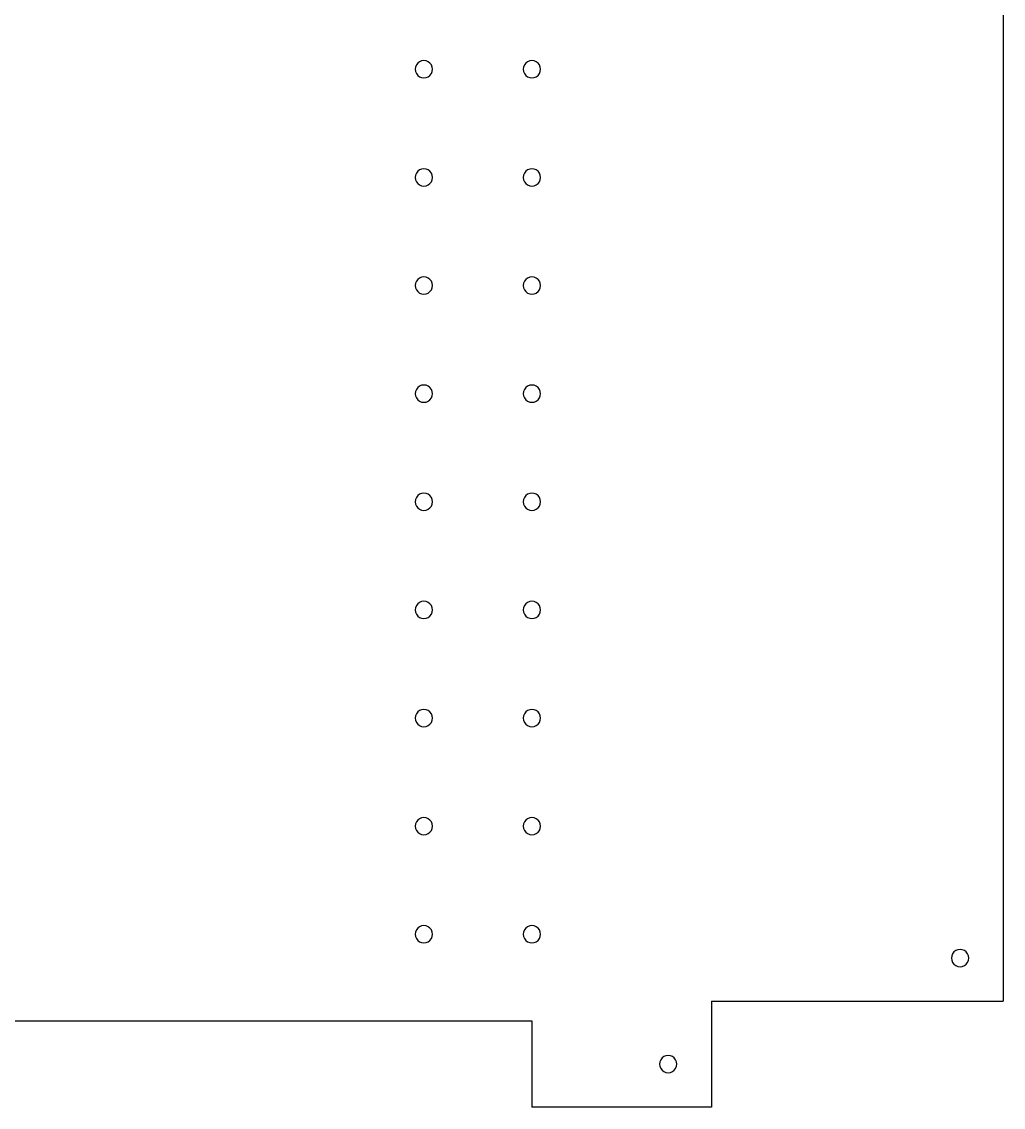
# Model space of a CAD drawing. Header units: metres. Extents: x -605 to -151, y 2349 to 2851.
# Drawn here: x -378.2 to -151.2, y 2348.5 to 2599.5 of the extents above; entities that cross this region are included whole.
import ezdxf

# ---------------------------------------------------------------- set-up
doc = ezdxf.new("R2010")
doc.units = ezdxf.units.M

msp = doc.modelspace()

# ---------------------------------------------------------------- linework, layer by layer
at = {"layer": 'GROUP0'}
for p, q in [((-151.19, 2795, 0), (-151.19, 2373, 0)), ((-285.71, 2590.43, 0), (-286.19, 2590.23, 0)), ((-285.19, 2590.5, 0), (-285.71, 2590.43, 0)), ((-284.67, 2590.43, 0), (-285.19, 2590.5, 0)), ((-284.19, 2590.23, 0), (-284.67, 2590.43, 0)), ((-260.71, 2590.43, 0), (-261.19, 2590.23, 0)), ((-260.19, 2590.5, 0), (-260.71, 2590.43, 0)), ((-259.67, 2590.43, 0), (-260.19, 2590.5, 0)), ((-259.19, 2590.23, 0), (-259.67, 2590.43, 0)), ((-287.12, 2589.02, 0), (-287.19, 2588.5, 0)), ((-287.19, 2588.5, 0), (-287.12, 2587.98, 0)), ((-286.92, 2589.5, 0), (-287.12, 2589.02, 0)), ((-287.12, 2587.98, 0), (-286.92, 2587.5, 0)), ((-286.61, 2589.92, 0), (-286.92, 2589.5, 0)), ((-286.19, 2590.23, 0), (-286.61, 2589.92, 0)), ((-283.78, 2589.92, 0), (-284.19, 2590.23, 0)), ((-283.46, 2589.5, 0), (-283.78, 2589.92, 0)), ((-283.26, 2589.02, 0), (-283.46, 2589.5, 0)), ((-283.46, 2587.5, 0), (-283.26, 2587.98, 0)), ((-283.19, 2588.5, 0), (-283.26, 2589.02, 0)), ((-283.26, 2587.98, 0), (-283.19, 2588.5, 0)), ((-262.12, 2589.02, 0), (-262.19, 2588.5, 0)), ((-262.19, 2588.5, 0), (-262.12, 2587.98, 0)), ((-261.92, 2589.5, 0), (-262.12, 2589.02, 0)), ((-262.12, 2587.98, 0), (-261.92, 2587.5, 0)), ((-261.61, 2589.92, 0), (-261.92, 2589.5, 0)), ((-261.19, 2590.23, 0), (-261.61, 2589.92, 0)), ((-258.78, 2589.92, 0), (-259.19, 2590.23, 0)), ((-258.46, 2589.5, 0), (-258.78, 2589.92, 0)), ((-258.26, 2589.02, 0), (-258.46, 2589.5, 0)), ((-258.46, 2587.5, 0), (-258.26, 2587.98, 0)), ((-258.19, 2588.5, 0), (-258.26, 2589.02, 0)), ((-258.26, 2587.98, 0), (-258.19, 2588.5, 0)), ((-286.92, 2587.5, 0), (-286.61, 2587.09, 0)), ((-286.61, 2587.09, 0), (-286.19, 2586.77, 0)), ((-286.19, 2586.77, 0), (-285.71, 2586.57, 0)), ((-285.71, 2586.57, 0), (-285.19, 2586.5, 0)), ((-285.19, 2586.5, 0), (-284.67, 2586.57, 0)), ((-284.67, 2586.57, 0), (-284.19, 2586.77, 0)), ((-284.19, 2586.77, 0), (-283.78, 2587.09, 0)), ((-283.78, 2587.09, 0), (-283.46, 2587.5, 0)), ((-261.92, 2587.5, 0), (-261.61, 2587.09, 0)), ((-261.61, 2587.09, 0), (-261.19, 2586.77, 0)), ((-261.19, 2586.77, 0), (-260.71, 2586.57, 0)), ((-260.71, 2586.57, 0), (-260.19, 2586.5, 0)), ((-260.19, 2586.5, 0), (-259.67, 2586.57, 0)), ((-259.67, 2586.57, 0), (-259.19, 2586.77, 0)), ((-259.19, 2586.77, 0), (-258.78, 2587.09, 0)), ((-258.78, 2587.09, 0), (-258.46, 2587.5, 0)), ((-286.19, 2565.23, 0), (-286.61, 2564.92, 0)), ((-285.71, 2565.43, 0), (-286.19, 2565.23, 0)), ((-285.19, 2565.5, 0), (-285.71, 2565.43, 0)), ((-284.67, 2565.43, 0), (-285.19, 2565.5, 0)), ((-284.19, 2565.23, 0), (-284.67, 2565.43, 0)), ((-283.78, 2564.92, 0), (-284.19, 2565.23, 0)), ((-261.19, 2565.23, 0), (-261.61, 2564.92, 0)), ((-260.71, 2565.43, 0), (-261.19, 2565.23, 0)), ((-260.19, 2565.5, 0), (-260.71, 2565.43, 0)), ((-259.67, 2565.43, 0), (-260.19, 2565.5, 0)), ((-259.19, 2565.23, 0), (-259.67, 2565.43, 0)), ((-258.78, 2564.92, 0), (-259.19, 2565.23, 0)), ((-287.12, 2564.02, 0), (-287.19, 2563.5, 0)), ((-287.19, 2563.5, 0), (-287.12, 2562.98, 0)), ((-286.92, 2564.5, 0), (-287.12, 2564.02, 0)), ((-287.12, 2562.98, 0), (-286.92, 2562.5, 0)), ((-286.61, 2564.92, 0), (-286.92, 2564.5, 0)), ((-283.46, 2564.5, 0), (-283.78, 2564.92, 0)), ((-283.26, 2564.02, 0), (-283.46, 2564.5, 0)), ((-283.46, 2562.5, 0), (-283.26, 2562.98, 0)), ((-283.19, 2563.5, 0), (-283.26, 2564.02, 0)), ((-283.26, 2562.98, 0), (-283.19, 2563.5, 0)), ((-262.12, 2564.02, 0), (-262.19, 2563.5, 0)), ((-262.19, 2563.5, 0), (-262.12, 2562.98, 0)), ((-261.92, 2564.5, 0), (-262.12, 2564.02, 0)), ((-262.12, 2562.98, 0), (-261.92, 2562.5, 0)), ((-261.61, 2564.92, 0), (-261.92, 2564.5, 0)), ((-258.46, 2564.5, 0), (-258.78, 2564.92, 0)), ((-258.26, 2564.02, 0), (-258.46, 2564.5, 0)), ((-258.46, 2562.5, 0), (-258.26, 2562.98, 0)), ((-258.19, 2563.5, 0), (-258.26, 2564.02, 0)), ((-258.26, 2562.98, 0), (-258.19, 2563.5, 0)), ((-286.92, 2562.5, 0), (-286.61, 2562.09, 0)), ((-286.61, 2562.09, 0), (-286.19, 2561.77, 0)), ((-286.19, 2561.77, 0), (-285.71, 2561.57, 0)), ((-285.71, 2561.57, 0), (-285.19, 2561.5, 0)), ((-285.19, 2561.5, 0), (-284.67, 2561.57, 0)), ((-284.67, 2561.57, 0), (-284.19, 2561.77, 0)), ((-284.19, 2561.77, 0), (-283.78, 2562.09, 0)), ((-283.78, 2562.09, 0), (-283.46, 2562.5, 0)), ((-261.92, 2562.5, 0), (-261.61, 2562.09, 0)), ((-261.61, 2562.09, 0), (-261.19, 2561.77, 0)), ((-261.19, 2561.77, 0), (-260.71, 2561.57, 0)), ((-260.71, 2561.57, 0), (-260.19, 2561.5, 0)), ((-260.19, 2561.5, 0), (-259.67, 2561.57, 0)), ((-259.67, 2561.57, 0), (-259.19, 2561.77, 0)), ((-259.19, 2561.77, 0), (-258.78, 2562.09, 0)), ((-258.78, 2562.09, 0), (-258.46, 2562.5, 0)), ((-286.19, 2540.23, 0), (-286.61, 2539.92, 0)), ((-285.71, 2540.43, 0), (-286.19, 2540.23, 0)), ((-285.19, 2540.5, 0), (-285.71, 2540.43, 0)), ((-284.67, 2540.43, 0), (-285.19, 2540.5, 0)), ((-284.19, 2540.23, 0), (-284.67, 2540.43, 0)), ((-283.78, 2539.92, 0), (-284.19, 2540.23, 0)), ((-261.19, 2540.23, 0), (-261.61, 2539.92, 0)), ((-260.71, 2540.43, 0), (-261.19, 2540.23, 0)), ((-260.19, 2540.5, 0), (-260.71, 2540.43, 0)), ((-259.67, 2540.43, 0), (-260.19, 2540.5, 0)), ((-259.19, 2540.23, 0), (-259.67, 2540.43, 0)), ((-258.78, 2539.92, 0), (-259.19, 2540.23, 0)), ((-287.12, 2539.02, 0), (-287.19, 2538.5, 0)), ((-287.19, 2538.5, 0), (-287.12, 2537.98, 0)), ((-286.92, 2539.5, 0), (-287.12, 2539.02, 0)), ((-287.12, 2537.98, 0), (-286.92, 2537.5, 0)), ((-286.61, 2539.92, 0), (-286.92, 2539.5, 0)), ((-283.46, 2539.5, 0), (-283.78, 2539.92, 0)), ((-283.26, 2539.02, 0), (-283.46, 2539.5, 0)), ((-283.46, 2537.5, 0), (-283.26, 2537.98, 0)), ((-283.19, 2538.5, 0), (-283.26, 2539.02, 0)), ((-283.26, 2537.98, 0), (-283.19, 2538.5, 0)), ((-262.12, 2539.02, 0), (-262.19, 2538.5, 0)), ((-262.19, 2538.5, 0), (-262.12, 2537.98, 0)), ((-261.92, 2539.5, 0), (-262.12, 2539.02, 0)), ((-262.12, 2537.98, 0), (-261.92, 2537.5, 0)), ((-261.61, 2539.92, 0), (-261.92, 2539.5, 0)), ((-258.46, 2539.5, 0), (-258.78, 2539.92, 0)), ((-258.26, 2539.02, 0), (-258.46, 2539.5, 0)), ((-258.46, 2537.5, 0), (-258.26, 2537.98, 0)), ((-258.19, 2538.5, 0), (-258.26, 2539.02, 0)), ((-258.26, 2537.98, 0), (-258.19, 2538.5, 0)), ((-286.92, 2537.5, 0), (-286.61, 2537.09, 0)), ((-286.61, 2537.09, 0), (-286.19, 2536.77, 0)), ((-286.19, 2536.77, 0), (-285.71, 2536.57, 0)), ((-285.71, 2536.57, 0), (-285.19, 2536.5, 0)), ((-285.19, 2536.5, 0), (-284.67, 2536.57, 0)), ((-284.67, 2536.57, 0), (-284.19, 2536.77, 0)), ((-284.19, 2536.77, 0), (-283.78, 2537.09, 0)), ((-283.78, 2537.09, 0), (-283.46, 2537.5, 0)), ((-261.92, 2537.5, 0), (-261.61, 2537.09, 0)), ((-261.61, 2537.09, 0), (-261.19, 2536.77, 0)), ((-261.19, 2536.77, 0), (-260.71, 2536.57, 0)), ((-260.71, 2536.57, 0), (-260.19, 2536.5, 0)), ((-260.19, 2536.5, 0), (-259.67, 2536.57, 0)), ((-259.67, 2536.57, 0), (-259.19, 2536.77, 0)), ((-259.19, 2536.77, 0), (-258.78, 2537.09, 0)), ((-258.78, 2537.09, 0), (-258.46, 2537.5, 0)), ((-286.19, 2515.23, 0), (-286.61, 2514.92, 0)), ((-285.71, 2515.43, 0), (-286.19, 2515.23, 0)), ((-285.19, 2515.5, 0), (-285.71, 2515.43, 0)), ((-284.67, 2515.43, 0), (-285.19, 2515.5, 0)), ((-284.19, 2515.23, 0), (-284.67, 2515.43, 0)), ((-283.78, 2514.92, 0), (-284.19, 2515.23, 0)), ((-261.19, 2515.23, 0), (-261.61, 2514.92, 0)), ((-260.71, 2515.43, 0), (-261.19, 2515.23, 0)), ((-260.19, 2515.5, 0), (-260.71, 2515.43, 0)), ((-259.67, 2515.43, 0), (-260.19, 2515.5, 0)), ((-259.19, 2515.23, 0), (-259.67, 2515.43, 0)), ((-258.78, 2514.92, 0), (-259.19, 2515.23, 0)), ((-287.12, 2514.02, 0), (-287.19, 2513.5, 0)), ((-287.19, 2513.5, 0), (-287.12, 2512.98, 0)), ((-286.92, 2514.5, 0), (-287.12, 2514.02, 0)), ((-287.12, 2512.98, 0), (-286.92, 2512.5, 0)), ((-286.61, 2514.92, 0), (-286.92, 2514.5, 0)), ((-283.46, 2514.5, 0), (-283.78, 2514.92, 0)), ((-283.26, 2514.02, 0), (-283.46, 2514.5, 0)), ((-283.46, 2512.5, 0), (-283.26, 2512.98, 0)), ((-283.19, 2513.5, 0), (-283.26, 2514.02, 0)), ((-283.26, 2512.98, 0), (-283.19, 2513.5, 0)), ((-262.12, 2514.02, 0), (-262.19, 2513.5, 0)), ((-262.19, 2513.5, 0), (-262.12, 2512.98, 0)), ((-261.92, 2514.5, 0), (-262.12, 2514.02, 0)), ((-262.12, 2512.98, 0), (-261.92, 2512.5, 0)), ((-261.61, 2514.92, 0), (-261.92, 2514.5, 0)), ((-258.46, 2514.5, 0), (-258.78, 2514.92, 0)), ((-258.26, 2514.02, 0), (-258.46, 2514.5, 0)), ((-258.46, 2512.5, 0), (-258.26, 2512.98, 0)), ((-258.19, 2513.5, 0), (-258.26, 2514.02, 0)), ((-258.26, 2512.98, 0), (-258.19, 2513.5, 0)), ((-286.92, 2512.5, 0), (-286.61, 2512.09, 0)), ((-286.61, 2512.09, 0), (-286.19, 2511.77, 0)), ((-286.19, 2511.77, 0), (-285.71, 2511.57, 0)), ((-285.71, 2511.57, 0), (-285.19, 2511.5, 0)), ((-285.19, 2511.5, 0), (-284.67, 2511.57, 0)), ((-284.67, 2511.57, 0), (-284.19, 2511.77, 0)), ((-284.19, 2511.77, 0), (-283.78, 2512.09, 0)), ((-283.78, 2512.09, 0), (-283.46, 2512.5, 0)), ((-261.92, 2512.5, 0), (-261.61, 2512.09, 0)), ((-261.61, 2512.09, 0), (-261.19, 2511.77, 0)), ((-261.19, 2511.77, 0), (-260.71, 2511.57, 0)), ((-260.71, 2511.57, 0), (-260.19, 2511.5, 0)), ((-260.19, 2511.5, 0), (-259.67, 2511.57, 0)), ((-259.67, 2511.57, 0), (-259.19, 2511.77, 0)), ((-259.19, 2511.77, 0), (-258.78, 2512.09, 0)), ((-258.78, 2512.09, 0), (-258.46, 2512.5, 0)), ((-286.19, 2490.23, 0), (-286.61, 2489.92, 0)), ((-285.71, 2490.43, 0), (-286.19, 2490.23, 0)), ((-285.19, 2490.5, 0), (-285.71, 2490.43, 0)), ((-284.67, 2490.43, 0), (-285.19, 2490.5, 0)), ((-284.19, 2490.23, 0), (-284.67, 2490.43, 0)), ((-283.78, 2489.92, 0), (-284.19, 2490.23, 0)), ((-261.19, 2490.23, 0), (-261.61, 2489.92, 0)), ((-260.71, 2490.43, 0), (-261.19, 2490.23, 0)), ((-260.19, 2490.5, 0), (-260.71, 2490.43, 0)), ((-259.67, 2490.43, 0), (-260.19, 2490.5, 0)), ((-259.19, 2490.23, 0), (-259.67, 2490.43, 0)), ((-258.78, 2489.92, 0), (-259.19, 2490.23, 0)), ((-287.12, 2489.02, 0), (-287.19, 2488.5, 0)), ((-287.19, 2488.5, 0), (-287.12, 2487.98, 0)), ((-286.92, 2489.5, 0), (-287.12, 2489.02, 0)), ((-287.12, 2487.98, 0), (-286.92, 2487.5, 0)), ((-286.61, 2489.92, 0), (-286.92, 2489.5, 0)), ((-286.92, 2487.5, 0), (-286.61, 2487.09, 0)), ((-283.46, 2489.5, 0), (-283.78, 2489.92, 0)), ((-283.78, 2487.09, 0), (-283.46, 2487.5, 0)), ((-283.26, 2489.02, 0), (-283.46, 2489.5, 0)), ((-283.46, 2487.5, 0), (-283.26, 2487.98, 0)), ((-283.19, 2488.5, 0), (-283.26, 2489.02, 0)), ((-283.26, 2487.98, 0), (-283.19, 2488.5, 0)), ((-262.12, 2489.02, 0), (-262.19, 2488.5, 0)), ((-262.19, 2488.5, 0), (-262.12, 2487.98, 0)), ((-261.92, 2489.5, 0), (-262.12, 2489.02, 0)), ((-262.12, 2487.98, 0), (-261.92, 2487.5, 0)), ((-261.61, 2489.92, 0), (-261.92, 2489.5, 0)), ((-261.92, 2487.5, 0), (-261.61, 2487.09, 0)), ((-258.46, 2489.5, 0), (-258.78, 2489.92, 0)), ((-258.78, 2487.09, 0), (-258.46, 2487.5, 0)), ((-258.26, 2489.02, 0), (-258.46, 2489.5, 0)), ((-258.46, 2487.5, 0), (-258.26, 2487.98, 0)), ((-258.19, 2488.5, 0), (-258.26, 2489.02, 0)), ((-258.26, 2487.98, 0), (-258.19, 2488.5, 0)), ((-286.61, 2487.09, 0), (-286.19, 2486.77, 0)), ((-286.19, 2486.77, 0), (-285.71, 2486.57, 0)), ((-285.71, 2486.57, 0), (-285.19, 2486.5, 0)), ((-285.19, 2486.5, 0), (-284.67, 2486.57, 0)), ((-284.67, 2486.57, 0), (-284.19, 2486.77, 0)), ((-284.19, 2486.77, 0), (-283.78, 2487.09, 0)), ((-261.61, 2487.09, 0), (-261.19, 2486.77, 0)), ((-261.19, 2486.77, 0), (-260.71, 2486.57, 0)), ((-260.71, 2486.57, 0), (-260.19, 2486.5, 0)), ((-260.19, 2486.5, 0), (-259.67, 2486.57, 0)), ((-259.67, 2486.57, 0), (-259.19, 2486.77, 0)), ((-259.19, 2486.77, 0), (-258.78, 2487.09, 0)), ((-286.61, 2464.92, 0), (-286.92, 2464.5, 0)), ((-286.19, 2465.23, 0), (-286.61, 2464.92, 0)), ((-285.71, 2465.43, 0), (-286.19, 2465.23, 0)), ((-285.19, 2465.5, 0), (-285.71, 2465.43, 0)), ((-284.67, 2465.43, 0), (-285.19, 2465.5, 0)), ((-284.19, 2465.23, 0), (-284.67, 2465.43, 0)), ((-283.78, 2464.92, 0), (-284.19, 2465.23, 0)), ((-283.46, 2464.5, 0), (-283.78, 2464.92, 0)), ((-261.61, 2464.92, 0), (-261.92, 2464.5, 0)), ((-261.19, 2465.23, 0), (-261.61, 2464.92, 0)), ((-260.71, 2465.43, 0), (-261.19, 2465.23, 0)), ((-260.19, 2465.5, 0), (-260.71, 2465.43, 0)), ((-259.67, 2465.43, 0), (-260.19, 2465.5, 0)), ((-259.19, 2465.23, 0), (-259.67, 2465.43, 0)), ((-258.78, 2464.92, 0), (-259.19, 2465.23, 0)), ((-258.46, 2464.5, 0), (-258.78, 2464.92, 0)), ((-287.12, 2464.02, 0), (-287.19, 2463.5, 0)), ((-287.19, 2463.5, 0), (-287.12, 2462.98, 0)), ((-286.92, 2464.5, 0), (-287.12, 2464.02, 0)), ((-287.12, 2462.98, 0), (-286.92, 2462.5, 0)), ((-286.92, 2462.5, 0), (-286.61, 2462.09, 0)), ((-283.78, 2462.09, 0), (-283.46, 2462.5, 0)), ((-283.26, 2464.02, 0), (-283.46, 2464.5, 0)), ((-283.46, 2462.5, 0), (-283.26, 2462.98, 0)), ((-283.19, 2463.5, 0), (-283.26, 2464.02, 0)), ((-283.26, 2462.98, 0), (-283.19, 2463.5, 0)), ((-262.12, 2464.02, 0), (-262.19, 2463.5, 0)), ((-262.19, 2463.5, 0), (-262.12, 2462.98, 0)), ((-261.92, 2464.5, 0), (-262.12, 2464.02, 0)), ((-262.12, 2462.98, 0), (-261.92, 2462.5, 0)), ((-261.92, 2462.5, 0), (-261.61, 2462.09, 0)), ((-258.78, 2462.09, 0), (-258.46, 2462.5, 0)), ((-258.26, 2464.02, 0), (-258.46, 2464.5, 0)), ((-258.46, 2462.5, 0), (-258.26, 2462.98, 0)), ((-258.19, 2463.5, 0), (-258.26, 2464.02, 0)), ((-258.26, 2462.98, 0), (-258.19, 2463.5, 0)), ((-286.61, 2462.09, 0), (-286.19, 2461.77, 0)), ((-286.19, 2461.77, 0), (-285.71, 2461.57, 0)), ((-285.71, 2461.57, 0), (-285.19, 2461.5, 0)), ((-285.19, 2461.5, 0), (-284.67, 2461.57, 0)), ((-284.67, 2461.57, 0), (-284.19, 2461.77, 0)), ((-284.19, 2461.77, 0), (-283.78, 2462.09, 0)), ((-261.61, 2462.09, 0), (-261.19, 2461.77, 0)), ((-261.19, 2461.77, 0), (-260.71, 2461.57, 0)), ((-260.71, 2461.57, 0), (-260.19, 2461.5, 0)), ((-260.19, 2461.5, 0), (-259.67, 2461.57, 0)), ((-259.67, 2461.57, 0), (-259.19, 2461.77, 0)), ((-259.19, 2461.77, 0), (-258.78, 2462.09, 0)), ((-286.61, 2439.92, 0), (-286.92, 2439.5, 0)), ((-286.19, 2440.23, 0), (-286.61, 2439.92, 0)), ((-285.71, 2440.43, 0), (-286.19, 2440.23, 0)), ((-285.19, 2440.5, 0), (-285.71, 2440.43, 0)), ((-284.67, 2440.43, 0), (-285.19, 2440.5, 0)), ((-284.19, 2440.23, 0), (-284.67, 2440.43, 0)), ((-283.78, 2439.92, 0), (-284.19, 2440.23, 0)), ((-283.46, 2439.5, 0), (-283.78, 2439.92, 0)), ((-261.61, 2439.92, 0), (-261.92, 2439.5, 0)), ((-261.19, 2440.23, 0), (-261.61, 2439.92, 0)), ((-260.71, 2440.43, 0), (-261.19, 2440.23, 0)), ((-260.19, 2440.5, 0), (-260.71, 2440.43, 0)), ((-259.67, 2440.43, 0), (-260.19, 2440.5, 0)), ((-259.19, 2440.23, 0), (-259.67, 2440.43, 0)), ((-258.78, 2439.92, 0), (-259.19, 2440.23, 0)), ((-258.46, 2439.5, 0), (-258.78, 2439.92, 0)), ((-287.12, 2439.02, 0), (-287.19, 2438.5, 0)), ((-287.19, 2438.5, 0), (-287.12, 2437.98, 0)), ((-286.92, 2439.5, 0), (-287.12, 2439.02, 0)), ((-287.12, 2437.98, 0), (-286.92, 2437.5, 0)), ((-286.92, 2437.5, 0), (-286.61, 2437.09, 0)), ((-283.78, 2437.09, 0), (-283.46, 2437.5, 0)), ((-283.26, 2439.02, 0), (-283.46, 2439.5, 0)), ((-283.46, 2437.5, 0), (-283.26, 2437.98, 0)), ((-283.19, 2438.5, 0), (-283.26, 2439.02, 0)), ((-283.26, 2437.98, 0), (-283.19, 2438.5, 0)), ((-262.12, 2439.02, 0), (-262.19, 2438.5, 0)), ((-262.19, 2438.5, 0), (-262.12, 2437.98, 0)), ((-261.92, 2439.5, 0), (-262.12, 2439.02, 0)), ((-262.12, 2437.98, 0), (-261.92, 2437.5, 0)), ((-261.92, 2437.5, 0), (-261.61, 2437.09, 0)), ((-258.78, 2437.09, 0), (-258.46, 2437.5, 0)), ((-258.26, 2439.02, 0), (-258.46, 2439.5, 0)), ((-258.46, 2437.5, 0), (-258.26, 2437.98, 0)), ((-258.19, 2438.5, 0), (-258.26, 2439.02, 0)), ((-258.26, 2437.98, 0), (-258.19, 2438.5, 0)), ((-286.61, 2437.09, 0), (-286.19, 2436.77, 0)), ((-286.19, 2436.77, 0), (-285.71, 2436.57, 0)), ((-285.71, 2436.57, 0), (-285.19, 2436.5, 0)), ((-285.19, 2436.5, 0), (-284.67, 2436.57, 0)), ((-284.67, 2436.57, 0), (-284.19, 2436.77, 0)), ((-284.19, 2436.77, 0), (-283.78, 2437.09, 0)), ((-261.61, 2437.09, 0), (-261.19, 2436.77, 0)), ((-261.19, 2436.77, 0), (-260.71, 2436.57, 0)), ((-260.71, 2436.57, 0), (-260.19, 2436.5, 0)), ((-260.19, 2436.5, 0), (-259.67, 2436.57, 0)), ((-259.67, 2436.57, 0), (-259.19, 2436.77, 0)), ((-259.19, 2436.77, 0), (-258.78, 2437.09, 0)), ((-286.61, 2414.92, 0), (-286.92, 2414.5, 0)), ((-286.19, 2415.23, 0), (-286.61, 2414.92, 0)), ((-285.71, 2415.43, 0), (-286.19, 2415.23, 0)), ((-285.19, 2415.5, 0), (-285.71, 2415.43, 0)), ((-284.67, 2415.43, 0), (-285.19, 2415.5, 0)), ((-284.19, 2415.23, 0), (-284.67, 2415.43, 0)), ((-283.78, 2414.92, 0), (-284.19, 2415.23, 0)), ((-283.46, 2414.5, 0), (-283.78, 2414.92, 0)), ((-261.61, 2414.92, 0), (-261.92, 2414.5, 0)), ((-261.19, 2415.23, 0), (-261.61, 2414.92, 0)), ((-260.71, 2415.43, 0), (-261.19, 2415.23, 0)), ((-260.19, 2415.5, 0), (-260.71, 2415.43, 0)), ((-259.67, 2415.43, 0), (-260.19, 2415.5, 0)), ((-259.19, 2415.23, 0), (-259.67, 2415.43, 0)), ((-258.78, 2414.92, 0), (-259.19, 2415.23, 0)), ((-258.46, 2414.5, 0), (-258.78, 2414.92, 0)), ((-287.12, 2414.02, 0), (-287.19, 2413.5, 0)), ((-287.19, 2413.5, 0), (-287.12, 2412.98, 0)), ((-286.92, 2414.5, 0), (-287.12, 2414.02, 0)), ((-287.12, 2412.98, 0), (-286.92, 2412.5, 0)), ((-286.92, 2412.5, 0), (-286.61, 2412.09, 0)), ((-283.78, 2412.09, 0), (-283.46, 2412.5, 0)), ((-283.26, 2414.02, 0), (-283.46, 2414.5, 0)), ((-283.46, 2412.5, 0), (-283.26, 2412.98, 0)), ((-283.19, 2413.5, 0), (-283.26, 2414.02, 0)), ((-283.26, 2412.98, 0), (-283.19, 2413.5, 0)), ((-262.12, 2414.02, 0), (-262.19, 2413.5, 0)), ((-262.19, 2413.5, 0), (-262.12, 2412.98, 0)), ((-261.92, 2414.5, 0), (-262.12, 2414.02, 0)), ((-262.12, 2412.98, 0), (-261.92, 2412.5, 0)), ((-261.92, 2412.5, 0), (-261.61, 2412.09, 0)), ((-258.78, 2412.09, 0), (-258.46, 2412.5, 0)), ((-258.26, 2414.02, 0), (-258.46, 2414.5, 0)), ((-258.46, 2412.5, 0), (-258.26, 2412.98, 0)), ((-258.19, 2413.5, 0), (-258.26, 2414.02, 0)), ((-258.26, 2412.98, 0), (-258.19, 2413.5, 0)), ((-286.61, 2412.09, 0), (-286.19, 2411.77, 0)), ((-286.19, 2411.77, 0), (-285.71, 2411.57, 0)), ((-285.71, 2411.57, 0), (-285.19, 2411.5, 0)), ((-285.19, 2411.5, 0), (-284.67, 2411.57, 0)), ((-284.67, 2411.57, 0), (-284.19, 2411.77, 0)), ((-284.19, 2411.77, 0), (-283.78, 2412.09, 0)), ((-261.61, 2412.09, 0), (-261.19, 2411.77, 0)), ((-261.19, 2411.77, 0), (-260.71, 2411.57, 0)), ((-260.71, 2411.57, 0), (-260.19, 2411.5, 0)), ((-260.19, 2411.5, 0), (-259.67, 2411.57, 0)), ((-259.67, 2411.57, 0), (-259.19, 2411.77, 0)), ((-259.19, 2411.77, 0), (-258.78, 2412.09, 0)), ((-286.61, 2389.92, 0), (-286.92, 2389.5, 0)), ((-286.19, 2390.23, 0), (-286.61, 2389.92, 0)), ((-285.71, 2390.43, 0), (-286.19, 2390.23, 0)), ((-285.19, 2390.5, 0), (-285.71, 2390.43, 0)), ((-284.67, 2390.43, 0), (-285.19, 2390.5, 0)), ((-284.19, 2390.23, 0), (-284.67, 2390.43, 0)), ((-283.78, 2389.92, 0), (-284.19, 2390.23, 0)), ((-283.46, 2389.5, 0), (-283.78, 2389.92, 0)), ((-261.61, 2389.92, 0), (-261.92, 2389.5, 0)), ((-261.19, 2390.23, 0), (-261.61, 2389.92, 0)), ((-260.71, 2390.43, 0), (-261.19, 2390.23, 0)), ((-260.19, 2390.5, 0), (-260.71, 2390.43, 0)), ((-259.67, 2390.43, 0), (-260.19, 2390.5, 0)), ((-259.19, 2390.23, 0), (-259.67, 2390.43, 0)), ((-258.78, 2389.92, 0), (-259.19, 2390.23, 0)), ((-258.46, 2389.5, 0), (-258.78, 2389.92, 0)), ((-287.12, 2389.02, 0), (-287.19, 2388.5, 0)), ((-287.19, 2388.5, 0), (-287.12, 2387.98, 0)), ((-286.92, 2389.5, 0), (-287.12, 2389.02, 0)), ((-287.12, 2387.98, 0), (-286.92, 2387.5, 0)), ((-286.92, 2387.5, 0), (-286.61, 2387.09, 0)), ((-286.61, 2387.09, 0), (-286.19, 2386.77, 0)), ((-284.19, 2386.77, 0), (-283.78, 2387.09, 0)), ((-283.78, 2387.09, 0), (-283.46, 2387.5, 0)), ((-283.26, 2389.02, 0), (-283.46, 2389.5, 0)), ((-283.46, 2387.5, 0), (-283.26, 2387.98, 0)), ((-283.19, 2388.5, 0), (-283.26, 2389.02, 0)), ((-283.26, 2387.98, 0), (-283.19, 2388.5, 0)), ((-262.12, 2389.02, 0), (-262.19, 2388.5, 0)), ((-262.19, 2388.5, 0), (-262.12, 2387.98, 0)), ((-261.92, 2389.5, 0), (-262.12, 2389.02, 0)), ((-262.12, 2387.98, 0), (-261.92, 2387.5, 0)), ((-261.92, 2387.5, 0), (-261.61, 2387.09, 0)), ((-261.61, 2387.09, 0), (-261.19, 2386.77, 0)), ((-259.19, 2386.77, 0), (-258.78, 2387.09, 0)), ((-258.78, 2387.09, 0), (-258.46, 2387.5, 0)), ((-258.26, 2389.02, 0), (-258.46, 2389.5, 0)), ((-258.46, 2387.5, 0), (-258.26, 2387.98, 0)), ((-258.19, 2388.5, 0), (-258.26, 2389.02, 0)), ((-258.26, 2387.98, 0), (-258.19, 2388.5, 0)), ((-286.19, 2386.77, 0), (-285.71, 2386.57, 0)), ((-285.71, 2386.57, 0), (-285.19, 2386.5, 0)), ((-285.19, 2386.5, 0), (-284.67, 2386.57, 0)), ((-284.67, 2386.57, 0), (-284.19, 2386.77, 0)), ((-261.19, 2386.77, 0), (-260.71, 2386.57, 0)), ((-260.71, 2386.57, 0), (-260.19, 2386.5, 0)), ((-260.19, 2386.5, 0), (-259.67, 2386.57, 0)), ((-259.67, 2386.57, 0), (-259.19, 2386.77, 0)), ((-162.19, 2384.73, 0), (-162.61, 2384.42, 0)), ((-161.71, 2384.93, 0), (-162.19, 2384.73, 0)), ((-161.19, 2385, 0), (-161.71, 2384.93, 0)), ((-160.68, 2384.93, 0), (-161.19, 2385, 0)), ((-160.19, 2384.73, 0), (-160.68, 2384.93, 0)), ((-159.78, 2384.42, 0), (-160.19, 2384.73, 0)), ((-163.12, 2383.52, 0), (-163.19, 2383, 0)), ((-163.19, 2383, 0), (-163.12, 2382.48, 0)), ((-162.92, 2384, 0), (-163.12, 2383.52, 0)), ((-163.12, 2382.48, 0), (-162.92, 2382, 0)), ((-162.61, 2384.42, 0), (-162.92, 2384, 0)), ((-162.92, 2382, 0), (-162.61, 2381.59, 0)), ((-159.46, 2384, 0), (-159.78, 2384.42, 0)), ((-159.78, 2381.59, 0), (-159.46, 2382, 0)), ((-159.26, 2383.52, 0), (-159.46, 2384, 0)), ((-159.46, 2382, 0), (-159.26, 2382.48, 0)), ((-159.19, 2383, 0), (-159.26, 2383.52, 0)), ((-159.26, 2382.48, 0), (-159.19, 2383, 0)), ((-162.61, 2381.59, 0), (-162.19, 2381.27, 0)), ((-162.19, 2381.27, 0), (-161.71, 2381.07, 0)), ((-161.71, 2381.07, 0), (-161.19, 2381, 0)), ((-161.19, 2381, 0), (-160.68, 2381.07, 0)), ((-160.68, 2381.07, 0), (-160.19, 2381.27, 0)), ((-160.19, 2381.27, 0), (-159.78, 2381.59, 0)), ((-218.69, 2373, 0), (-218.69, 2348.5, 0)), ((-218.69, 2373, 0), (-151.19, 2373, 0)), ((-496.19, 2368.5, 0), (-260.19, 2368.5, 0)), ((-260.19, 2368.5, 0), (-260.19, 2348.5, 0)), ((-230.42, 2359.5, 0), (-230.62, 2359.02, 0)), ((-230.11, 2359.92, 0), (-230.42, 2359.5, 0)), ((-229.69, 2360.23, 0), (-230.11, 2359.92, 0)), ((-229.21, 2360.43, 0), (-229.69, 2360.23, 0)), ((-228.69, 2360.5, 0), (-229.21, 2360.43, 0)), ((-228.18, 2360.43, 0), (-228.69, 2360.5, 0)), ((-227.69, 2360.23, 0), (-228.18, 2360.43, 0)), ((-227.28, 2359.92, 0), (-227.69, 2360.23, 0)), ((-226.96, 2359.5, 0), (-227.28, 2359.92, 0)), ((-226.76, 2359.02, 0), (-226.96, 2359.5, 0)), ((-230.62, 2359.02, 0), (-230.69, 2358.5, 0)), ((-230.69, 2358.5, 0), (-230.62, 2357.98, 0)), ((-230.62, 2357.98, 0), (-230.42, 2357.5, 0)), ((-230.42, 2357.5, 0), (-230.11, 2357.09, 0)), ((-230.11, 2357.09, 0), (-229.69, 2356.77, 0)), ((-227.69, 2356.77, 0), (-227.28, 2357.09, 0)), ((-227.28, 2357.09, 0), (-226.96, 2357.5, 0)), ((-226.96, 2357.5, 0), (-226.76, 2357.98, 0)), ((-226.69, 2358.5, 0), (-226.76, 2359.02, 0)), ((-226.76, 2357.98, 0), (-226.69, 2358.5, 0)), ((-229.69, 2356.77, 0), (-229.21, 2356.57, 0)), ((-229.21, 2356.57, 0), (-228.69, 2356.5, 0)), ((-228.69, 2356.5, 0), (-228.18, 2356.57, 0)), ((-228.18, 2356.57, 0), (-227.69, 2356.77, 0)), ((-218.69, 2348.5, 0), (-260.19, 2348.5, 0))]:
    msp.add_line(p, q, dxfattribs=at)

doc.saveas('drawing.dxf')
